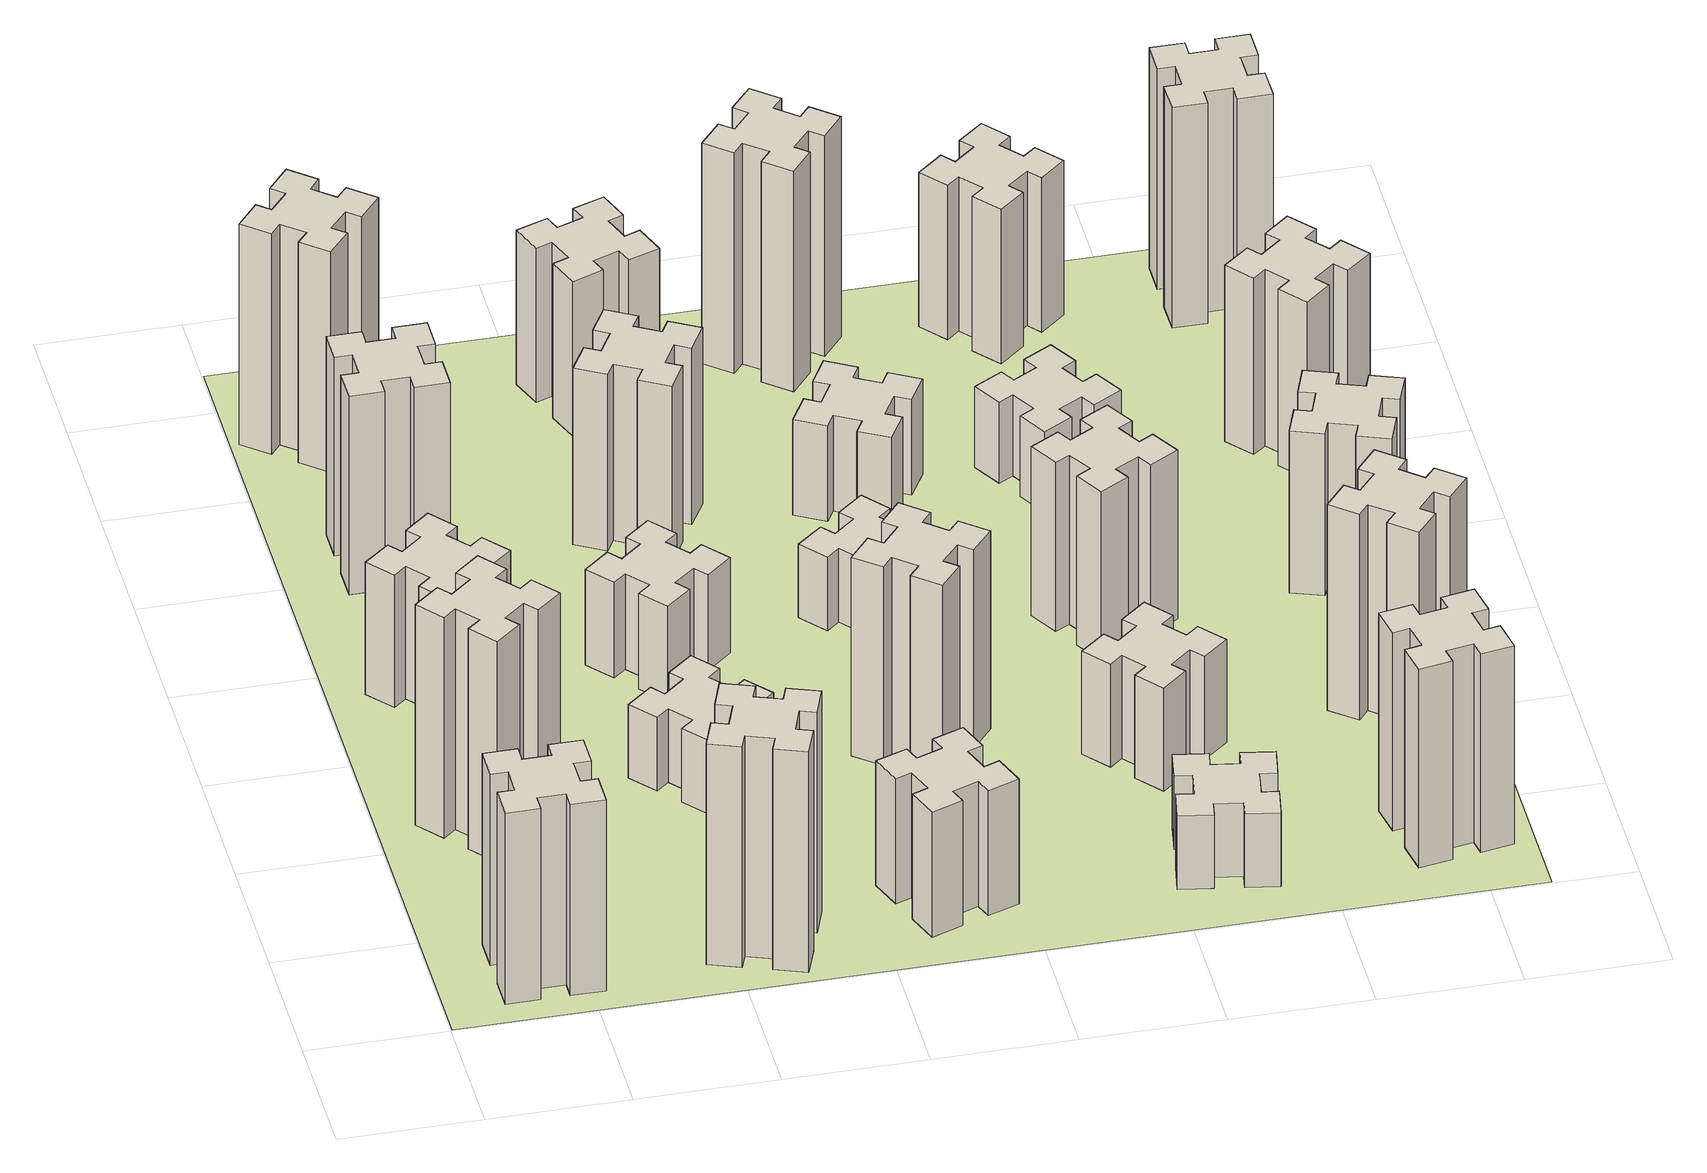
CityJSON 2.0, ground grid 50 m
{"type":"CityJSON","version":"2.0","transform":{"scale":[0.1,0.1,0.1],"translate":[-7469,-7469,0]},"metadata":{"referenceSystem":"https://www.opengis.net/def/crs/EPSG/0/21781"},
"CityObjects":{
"building1":{"type":"Building","attributes":{"class":"1000","function":"1000","usage":"1000","yearOfConstruction":2016,"roofType":"1000","measuredHeight":78,"storeysAboveGround":30,"storeysBelowGround":0},"geometry":[{"type":"Solid","lod":"1","boundaries":[[[[0,1,2,3,4,5,6,7,8,9,10,11,12,13,14,15,16,17,18,19]],[[17,16,20,21]],[[16,15,22,20]],[[15,14,23,22]],[[14,13,24,23]],[[13,12,25,24]],[[12,11,26,25]],[[11,10,27,26]],[[10,9,28,27]],[[9,8,29,28]],[[8,7,30,29]],[[7,6,31,30]],[[6,5,32,31]],[[5,4,33,32]],[[4,3,34,33]],[[3,2,35,34]],[[2,1,36,35]],[[1,0,37,36]],[[0,19,38,37]],[[19,18,39,38]],[[18,17,21,39]],[[24,25,26,27,28,29,30,31,32,33,34,35,36,37,38,39,21,20,22,23]]]]}]},
"building2":{"type":"Building","attributes":{"class":"1000","function":"1000","usage":"1000","yearOfConstruction":2016,"roofType":"1000","measuredHeight":90,"storeysAboveGround":30,"storeysBelowGround":0},"geometry":[{"type":"Solid","lod":"1","boundaries":[[[[40,41,42,43,44,45,46,47,48,49,50,51,52,53,54,55,56,57,58,59]],[[57,56,60,61]],[[56,55,62,60]],[[55,54,63,62]],[[54,53,64,63]],[[53,52,65,64]],[[52,51,66,65]],[[51,50,67,66]],[[50,49,68,67]],[[49,48,69,68]],[[48,47,70,69]],[[47,46,71,70]],[[46,45,72,71]],[[45,44,73,72]],[[44,43,74,73]],[[43,42,75,74]],[[42,41,76,75]],[[41,40,77,76]],[[40,59,78,77]],[[59,58,79,78]],[[58,57,61,79]],[[64,65,66,67,68,69,70,71,72,73,74,75,76,77,78,79,61,60,62,63]]]]}]},
"building3":{"type":"Building","attributes":{"class":"1000","function":"1000","usage":"1000","yearOfConstruction":2016,"roofType":"1000","measuredHeight":54,"storeysAboveGround":30,"storeysBelowGround":0},"geometry":[{"type":"Solid","lod":"1","boundaries":[[[[80,81,82,83,84,85,86,87,88,89,90,91,92,93,94,95,96,97,98,99]],[[97,96,100,101]],[[96,95,102,100]],[[95,94,103,102]],[[94,93,104,103]],[[93,92,105,104]],[[92,91,106,105]],[[91,90,107,106]],[[90,89,108,107]],[[89,88,109,108]],[[88,87,110,109]],[[87,86,111,110]],[[86,85,112,111]],[[85,84,113,112]],[[84,83,114,113]],[[83,82,115,114]],[[82,81,116,115]],[[81,80,117,116]],[[80,99,118,117]],[[99,98,119,118]],[[98,97,101,119]],[[104,105,106,107,108,109,110,111,112,113,114,115,116,117,118,119,101,100,102,103]]]]}]},
"building4":{"type":"Building","attributes":{"class":"1000","function":"1000","usage":"1000","yearOfConstruction":2016,"roofType":"1000","measuredHeight":81,"storeysAboveGround":30,"storeysBelowGround":0},"geometry":[{"type":"Solid","lod":"1","boundaries":[[[[120,121,122,123,124,125,126,127,128,129,130,131,132,133,134,135,136,137,138,139]],[[137,136,140,141]],[[136,135,142,140]],[[135,134,143,142]],[[134,133,144,143]],[[133,132,145,144]],[[132,131,146,145]],[[131,130,147,146]],[[130,129,148,147]],[[129,128,149,148]],[[128,127,150,149]],[[127,126,151,150]],[[126,125,152,151]],[[125,124,153,152]],[[124,123,154,153]],[[123,122,155,154]],[[122,121,156,155]],[[121,120,157,156]],[[120,139,158,157]],[[139,138,159,158]],[[138,137,141,159]],[[144,145,146,147,148,149,150,151,152,153,154,155,156,157,158,159,141,140,142,143]]]]}]},
"building5":{"type":"Building","attributes":{"class":"1000","function":"1000","usage":"1000","yearOfConstruction":2016,"roofType":"1000","measuredHeight":90,"storeysAboveGround":30,"storeysBelowGround":0},"geometry":[{"type":"Solid","lod":"1","boundaries":[[[[160,161,162,163,164,165,166,167,168,169,170,171,172,173,174,175,176,177,178,179]],[[177,176,180,181]],[[176,175,182,180]],[[175,174,183,182]],[[174,173,184,183]],[[173,172,185,184]],[[172,171,186,185]],[[171,170,187,186]],[[170,169,188,187]],[[169,168,189,188]],[[168,167,190,189]],[[167,166,191,190]],[[166,165,192,191]],[[165,164,193,192]],[[164,163,194,193]],[[163,162,195,194]],[[162,161,196,195]],[[161,160,197,196]],[[160,179,198,197]],[[179,178,199,198]],[[178,177,181,199]],[[184,185,186,187,188,189,190,191,192,193,194,195,196,197,198,199,181,180,182,183]]]]}]},
"building6":{"type":"Building","attributes":{"class":"1000","function":"1000","usage":"1000","yearOfConstruction":2016,"roofType":"1000","measuredHeight":90,"storeysAboveGround":30,"storeysBelowGround":0},"geometry":[{"type":"Solid","lod":"1","boundaries":[[[[200,201,202,203,204,205,206,207,208,209,210,211,212,213,214,215,216,217,218,219]],[[217,216,220,221]],[[216,215,222,220]],[[215,214,223,222]],[[214,213,224,223]],[[213,212,225,224]],[[212,211,226,225]],[[211,210,227,226]],[[210,209,228,227]],[[209,208,229,228]],[[208,207,230,229]],[[207,206,231,230]],[[206,205,232,231]],[[205,204,233,232]],[[204,203,234,233]],[[203,202,235,234]],[[202,201,236,235]],[[201,200,237,236]],[[200,219,238,237]],[[219,218,239,238]],[[218,217,221,239]],[[224,225,226,227,228,229,230,231,232,233,234,235,236,237,238,239,221,220,222,223]]]]}]},
"building7":{"type":"Building","attributes":{"class":"1000","function":"1000","usage":"1000","yearOfConstruction":2016,"roofType":"1000","measuredHeight":30,"storeysAboveGround":30,"storeysBelowGround":0},"geometry":[{"type":"Solid","lod":"1","boundaries":[[[[240,241,242,243,244,245,246,247,248,249,250,251,252,253,254,255,256,257,258,259]],[[257,256,260,261]],[[256,255,262,260]],[[255,254,263,262]],[[254,253,264,263]],[[253,252,265,264]],[[252,251,266,265]],[[251,250,267,266]],[[250,249,268,267]],[[249,248,269,268]],[[248,247,270,269]],[[247,246,271,270]],[[246,245,272,271]],[[245,244,273,272]],[[244,243,274,273]],[[243,242,275,274]],[[242,241,276,275]],[[241,240,277,276]],[[240,259,278,277]],[[259,258,279,278]],[[258,257,261,279]],[[264,265,266,267,268,269,270,271,272,273,274,275,276,277,278,279,261,260,262,263]]]]}]},
"building8":{"type":"Building","attributes":{"class":"1000","function":"1000","usage":"1000","yearOfConstruction":2016,"roofType":"1000","measuredHeight":39,"storeysAboveGround":30,"storeysBelowGround":0},"geometry":[{"type":"Solid","lod":"1","boundaries":[[[[280,281,282,283,284,285,286,287,288,289,290,291,292,293,294,295,296,297,298,299]],[[297,296,300,301]],[[296,295,302,300]],[[295,294,303,302]],[[294,293,304,303]],[[293,292,305,304]],[[292,291,306,305]],[[291,290,307,306]],[[290,289,308,307]],[[289,288,309,308]],[[288,287,310,309]],[[287,286,311,310]],[[286,285,312,311]],[[285,284,313,312]],[[284,283,314,313]],[[283,282,315,314]],[[282,281,316,315]],[[281,280,317,316]],[[280,299,318,317]],[[299,298,319,318]],[[298,297,301,319]],[[304,305,306,307,308,309,310,311,312,313,314,315,316,317,318,319,301,300,302,303]]]]}]},
"building9":{"type":"Building","attributes":{"class":"1000","function":"1000","usage":"1000","yearOfConstruction":2016,"roofType":"1000","measuredHeight":51,"storeysAboveGround":30,"storeysBelowGround":0},"geometry":[{"type":"Solid","lod":"1","boundaries":[[[[320,321,322,323,324,325,326,327,328,329,330,331,332,333,334,335,336,337,338,339]],[[337,336,340,341]],[[336,335,342,340]],[[335,334,343,342]],[[334,333,344,343]],[[333,332,345,344]],[[332,331,346,345]],[[331,330,347,346]],[[330,329,348,347]],[[329,328,349,348]],[[328,327,350,349]],[[327,326,351,350]],[[326,325,352,351]],[[325,324,353,352]],[[324,323,354,353]],[[323,322,355,354]],[[322,321,356,355]],[[321,320,357,356]],[[320,339,358,357]],[[339,338,359,358]],[[338,337,341,359]],[[344,345,346,347,348,349,350,351,352,353,354,355,356,357,358,359,341,340,342,343]]]]}]},
"building10":{"type":"Building","attributes":{"class":"1000","function":"1000","usage":"1000","yearOfConstruction":2016,"roofType":"1000","measuredHeight":72,"storeysAboveGround":30,"storeysBelowGround":0},"geometry":[{"type":"Solid","lod":"1","boundaries":[[[[360,361,362,363,364,365,366,367,368,369,370,371,372,373,374,375,376,377,378,379]],[[377,376,380,381]],[[376,375,382,380]],[[375,374,383,382]],[[374,373,384,383]],[[373,372,385,384]],[[372,371,386,385]],[[371,370,387,386]],[[370,369,388,387]],[[369,368,389,388]],[[368,367,390,389]],[[367,366,391,390]],[[366,365,392,391]],[[365,364,393,392]],[[364,363,394,393]],[[363,362,395,394]],[[362,361,396,395]],[[361,360,397,396]],[[360,379,398,397]],[[379,378,399,398]],[[378,377,381,399]],[[384,385,386,387,388,389,390,391,392,393,394,395,396,397,398,399,381,380,382,383]]]]}]},
"building11":{"type":"Building","attributes":{"class":"1000","function":"1000","usage":"1000","yearOfConstruction":2016,"roofType":"1000","measuredHeight":63,"storeysAboveGround":30,"storeysBelowGround":0},"geometry":[{"type":"Solid","lod":"1","boundaries":[[[[400,401,402,403,404,405,406,407,408,409,410,411,412,413,414,415,416,417,418,419]],[[417,416,420,421]],[[416,415,422,420]],[[415,414,423,422]],[[414,413,424,423]],[[413,412,425,424]],[[412,411,426,425]],[[411,410,427,426]],[[410,409,428,427]],[[409,408,429,428]],[[408,407,430,429]],[[407,406,431,430]],[[406,405,432,431]],[[405,404,433,432]],[[404,403,434,433]],[[403,402,435,434]],[[402,401,436,435]],[[401,400,437,436]],[[400,419,438,437]],[[419,418,439,438]],[[418,417,421,439]],[[424,425,426,427,428,429,430,431,432,433,434,435,436,437,438,439,421,420,422,423]]]]}]},
"building12":{"type":"Building","attributes":{"class":"1000","function":"1000","usage":"1000","yearOfConstruction":2016,"roofType":"1000","measuredHeight":81,"storeysAboveGround":30,"storeysBelowGround":0},"geometry":[{"type":"Solid","lod":"1","boundaries":[[[[440,441,442,443,444,445,446,447,448,449,450,451,452,453,454,455,456,457,458,459]],[[457,456,460,461]],[[456,455,462,460]],[[455,454,463,462]],[[454,453,464,463]],[[453,452,465,464]],[[452,451,466,465]],[[451,450,467,466]],[[450,449,468,467]],[[449,448,469,468]],[[448,447,470,469]],[[447,446,471,470]],[[446,445,472,471]],[[445,444,473,472]],[[444,443,474,473]],[[443,442,475,474]],[[442,441,476,475]],[[441,440,477,476]],[[440,459,478,477]],[[459,458,479,478]],[[458,457,461,479]],[[464,465,466,467,468,469,470,471,472,473,474,475,476,477,478,479,461,460,462,463]]]]}]},
"building13":{"type":"Building","attributes":{"class":"1000","function":"1000","usage":"1000","yearOfConstruction":2016,"roofType":"1000","measuredHeight":30,"storeysAboveGround":30,"storeysBelowGround":0},"geometry":[{"type":"Solid","lod":"1","boundaries":[[[[480,481,482,483,484,485,486,487,488,489,490,491,492,493,494,495,496,497,498,499]],[[497,496,500,501]],[[496,495,502,500]],[[495,494,503,502]],[[494,493,504,503]],[[493,492,505,504]],[[492,491,506,505]],[[491,490,507,506]],[[490,489,508,507]],[[489,488,509,508]],[[488,487,510,509]],[[487,486,511,510]],[[486,485,512,511]],[[485,484,513,512]],[[484,483,514,513]],[[483,482,515,514]],[[482,481,516,515]],[[481,480,517,516]],[[480,499,518,517]],[[499,498,519,518]],[[498,497,501,519]],[[504,505,506,507,508,509,510,511,512,513,514,515,516,517,518,519,501,500,502,503]]]]}]},
"building14":{"type":"Building","attributes":{"class":"1000","function":"1000","usage":"1000","yearOfConstruction":2016,"roofType":"1000","measuredHeight":39,"storeysAboveGround":30,"storeysBelowGround":0},"geometry":[{"type":"Solid","lod":"1","boundaries":[[[[520,521,522,523,524,525,526,527,528,529,530,531,532,533,534,535,536,537,538,539]],[[537,536,540,541]],[[536,535,542,540]],[[535,534,543,542]],[[534,533,544,543]],[[533,532,545,544]],[[532,531,546,545]],[[531,530,547,546]],[[530,529,548,547]],[[529,528,549,548]],[[528,527,550,549]],[[527,526,551,550]],[[526,525,552,551]],[[525,524,553,552]],[[524,523,554,553]],[[523,522,555,554]],[[522,521,556,555]],[[521,520,557,556]],[[520,539,558,557]],[[539,538,559,558]],[[538,537,541,559]],[[544,545,546,547,548,549,550,551,552,553,554,555,556,557,558,559,541,540,542,543]]]]}]},
"building15":{"type":"Building","attributes":{"class":"1000","function":"1000","usage":"1000","yearOfConstruction":2016,"roofType":"1000","measuredHeight":30,"storeysAboveGround":30,"storeysBelowGround":0},"geometry":[{"type":"Solid","lod":"1","boundaries":[[[[560,561,562,563,564,565,566,567,568,569,570,571,572,573,574,575,576,577,578,579]],[[577,576,580,581]],[[576,575,582,580]],[[575,574,583,582]],[[574,573,584,583]],[[573,572,585,584]],[[572,571,586,585]],[[571,570,587,586]],[[570,569,588,587]],[[569,568,589,588]],[[568,567,590,589]],[[567,566,591,590]],[[566,565,592,591]],[[565,564,593,592]],[[564,563,594,593]],[[563,562,595,594]],[[562,561,596,595]],[[561,560,597,596]],[[560,579,598,597]],[[579,578,599,598]],[[578,577,581,599]],[[584,585,586,587,588,589,590,591,592,593,594,595,596,597,598,599,581,580,582,583]]]]}]},
"building16":{"type":"Building","attributes":{"class":"1000","function":"1000","usage":"1000","yearOfConstruction":2016,"roofType":"1000","measuredHeight":90,"storeysAboveGround":30,"storeysBelowGround":0},"geometry":[{"type":"Solid","lod":"1","boundaries":[[[[600,601,602,603,604,605,606,607,608,609,610,611,612,613,614,615,616,617,618,619]],[[617,616,620,621]],[[616,615,622,620]],[[615,614,623,622]],[[614,613,624,623]],[[613,612,625,624]],[[612,611,626,625]],[[611,610,627,626]],[[610,609,628,627]],[[609,608,629,628]],[[608,607,630,629]],[[607,606,631,630]],[[606,605,632,631]],[[605,604,633,632]],[[604,603,634,633]],[[603,602,635,634]],[[602,601,636,635]],[[601,600,637,636]],[[600,619,638,637]],[[619,618,639,638]],[[618,617,621,639]],[[624,625,626,627,628,629,630,631,632,633,634,635,636,637,638,639,621,620,622,623]]]]}]},
"building17":{"type":"Building","attributes":{"class":"1000","function":"1000","usage":"1000","yearOfConstruction":2016,"roofType":"1000","measuredHeight":42,"storeysAboveGround":30,"storeysBelowGround":0},"geometry":[{"type":"Solid","lod":"1","boundaries":[[[[640,641,642,643,644,645,646,647,648,649,650,651,652,653,654,655,656,657,658,659]],[[657,656,660,661]],[[656,655,662,660]],[[655,654,663,662]],[[654,653,664,663]],[[653,652,665,664]],[[652,651,666,665]],[[651,650,667,666]],[[650,649,668,667]],[[649,648,669,668]],[[648,647,670,669]],[[647,646,671,670]],[[646,645,672,671]],[[645,644,673,672]],[[644,643,674,673]],[[643,642,675,674]],[[642,641,676,675]],[[641,640,677,676]],[[640,659,678,677]],[[659,658,679,678]],[[658,657,661,679]],[[664,665,666,667,668,669,670,671,672,673,674,675,676,677,678,679,661,660,662,663]]]]}]},
"building18":{"type":"Building","attributes":{"class":"1000","function":"1000","usage":"1000","yearOfConstruction":2016,"roofType":"1000","measuredHeight":69,"storeysAboveGround":30,"storeysBelowGround":0},"geometry":[{"type":"Solid","lod":"1","boundaries":[[[[680,681,682,683,684,685,686,687,688,689,690,691,692,693,694,695,696,697,698,699]],[[697,696,700,701]],[[696,695,702,700]],[[695,694,703,702]],[[694,693,704,703]],[[693,692,705,704]],[[692,691,706,705]],[[691,690,707,706]],[[690,689,708,707]],[[689,688,709,708]],[[688,687,710,709]],[[687,686,711,710]],[[686,685,712,711]],[[685,684,713,712]],[[684,683,714,713]],[[683,682,715,714]],[[682,681,716,715]],[[681,680,717,716]],[[680,699,718,717]],[[699,698,719,718]],[[698,697,701,719]],[[704,705,706,707,708,709,710,711,712,713,714,715,716,717,718,719,701,700,702,703]]]]}]},
"building19":{"type":"Building","attributes":{"class":"1000","function":"1000","usage":"1000","yearOfConstruction":2016,"roofType":"1000","measuredHeight":33,"storeysAboveGround":30,"storeysBelowGround":0},"geometry":[{"type":"Solid","lod":"1","boundaries":[[[[720,721,722,723,724,725,726,727,728,729,730,731,732,733,734,735,736,737,738,739]],[[737,736,740,741]],[[736,735,742,740]],[[735,734,743,742]],[[734,733,744,743]],[[733,732,745,744]],[[732,731,746,745]],[[731,730,747,746]],[[730,729,748,747]],[[729,728,749,748]],[[728,727,750,749]],[[727,726,751,750]],[[726,725,752,751]],[[725,724,753,752]],[[724,723,754,753]],[[723,722,755,754]],[[722,721,756,755]],[[721,720,757,756]],[[720,739,758,757]],[[739,738,759,758]],[[738,737,741,759]],[[744,745,746,747,748,749,750,751,752,753,754,755,756,757,758,759,741,740,742,743]]]]}]},
"building20":{"type":"Building","attributes":{"class":"1000","function":"1000","usage":"1000","yearOfConstruction":2016,"roofType":"1000","measuredHeight":81,"storeysAboveGround":30,"storeysBelowGround":0},"geometry":[{"type":"Solid","lod":"1","boundaries":[[[[760,761,762,763,764,765,766,767,768,769,770,771,772,773,774,775,776,777,778,779]],[[777,776,780,781]],[[776,775,782,780]],[[775,774,783,782]],[[774,773,784,783]],[[773,772,785,784]],[[772,771,786,785]],[[771,770,787,786]],[[770,769,788,787]],[[769,768,789,788]],[[768,767,790,789]],[[767,766,791,790]],[[766,765,792,791]],[[765,764,793,792]],[[764,763,794,793]],[[763,762,795,794]],[[762,761,796,795]],[[761,760,797,796]],[[760,779,798,797]],[[779,778,799,798]],[[778,777,781,799]],[[784,785,786,787,788,789,790,791,792,793,794,795,796,797,798,799,781,780,782,783]]]]}]},
"building21":{"type":"Building","attributes":{"class":"1000","function":"1000","usage":"1000","yearOfConstruction":2016,"roofType":"1000","measuredHeight":63,"storeysAboveGround":30,"storeysBelowGround":0},"geometry":[{"type":"Solid","lod":"1","boundaries":[[[[800,801,802,803,804,805,806,807,808,809,810,811,812,813,814,815,816,817,818,819]],[[817,816,820,821]],[[816,815,822,820]],[[815,814,823,822]],[[814,813,824,823]],[[813,812,825,824]],[[812,811,826,825]],[[811,810,827,826]],[[810,809,828,827]],[[809,808,829,828]],[[808,807,830,829]],[[807,806,831,830]],[[806,805,832,831]],[[805,804,833,832]],[[804,803,834,833]],[[803,802,835,834]],[[802,801,836,835]],[[801,800,837,836]],[[800,819,838,837]],[[819,818,839,838]],[[818,817,821,839]],[[824,825,826,827,828,829,830,831,832,833,834,835,836,837,838,839,821,820,822,823]]]]}]},
"building22":{"type":"Building","attributes":{"class":"1000","function":"1000","usage":"1000","yearOfConstruction":2016,"roofType":"1000","measuredHeight":84,"storeysAboveGround":30,"storeysBelowGround":0},"geometry":[{"type":"Solid","lod":"1","boundaries":[[[[840,841,842,843,844,845,846,847,848,849,850,851,852,853,854,855,856,857,858,859]],[[857,856,860,861]],[[856,855,862,860]],[[855,854,863,862]],[[854,853,864,863]],[[853,852,865,864]],[[852,851,866,865]],[[851,850,867,866]],[[850,849,868,867]],[[849,848,869,868]],[[848,847,870,869]],[[847,846,871,870]],[[846,845,872,871]],[[845,844,873,872]],[[844,843,874,873]],[[843,842,875,874]],[[842,841,876,875]],[[841,840,877,876]],[[840,859,878,877]],[[859,858,879,878]],[[858,857,861,879]],[[864,865,866,867,868,869,870,871,872,873,874,875,876,877,878,879,861,860,862,863]]]]}]},
"building23":{"type":"Building","attributes":{"class":"1000","function":"1000","usage":"1000","yearOfConstruction":2016,"roofType":"1000","measuredHeight":66,"storeysAboveGround":30,"storeysBelowGround":0},"geometry":[{"type":"Solid","lod":"1","boundaries":[[[[880,881,882,883,884,885,886,887,888,889,890,891,892,893,894,895,896,897,898,899]],[[897,896,900,901]],[[896,895,902,900]],[[895,894,903,902]],[[894,893,904,903]],[[893,892,905,904]],[[892,891,906,905]],[[891,890,907,906]],[[890,889,908,907]],[[889,888,909,908]],[[888,887,910,909]],[[887,886,911,910]],[[886,885,912,911]],[[885,884,913,912]],[[884,883,914,913]],[[883,882,915,914]],[[882,881,916,915]],[[881,880,917,916]],[[880,899,918,917]],[[899,898,919,918]],[[898,897,901,919]],[[904,905,906,907,908,909,910,911,912,913,914,915,916,917,918,919,901,900,902,903]]]]}]},
"building24":{"type":"Building","attributes":{"class":"1000","function":"1000","usage":"1000","yearOfConstruction":2016,"roofType":"1000","measuredHeight":72,"storeysAboveGround":30,"storeysBelowGround":0},"geometry":[{"type":"Solid","lod":"1","boundaries":[[[[920,921,922,923,924,925,926,927,928,929,930,931,932,933,934,935,936,937,938,939]],[[937,936,940,941]],[[936,935,942,940]],[[935,934,943,942]],[[934,933,944,943]],[[933,932,945,944]],[[932,931,946,945]],[[931,930,947,946]],[[930,929,948,947]],[[929,928,949,948]],[[928,927,950,949]],[[927,926,951,950]],[[926,925,952,951]],[[925,924,953,952]],[[924,923,954,953]],[[923,922,955,954]],[[922,921,956,955]],[[921,920,957,956]],[[920,939,958,957]],[[939,938,959,958]],[[938,937,941,959]],[[944,945,946,947,948,949,950,951,952,953,954,955,956,957,958,959,941,940,942,943]]]]}]},
"building25":{"type":"Building","attributes":{"class":"1000","function":"1000","usage":"1000","yearOfConstruction":2016,"roofType":"1000","measuredHeight":90,"storeysAboveGround":30,"storeysBelowGround":0},"geometry":[{"type":"Solid","lod":"1","boundaries":[[[[960,961,962,963,964,965,966,967,968,969,970,971,972,973,974,975,976,977,978,979]],[[977,976,980,981]],[[976,975,982,980]],[[975,974,983,982]],[[974,973,984,983]],[[973,972,985,984]],[[972,971,986,985]],[[971,970,987,986]],[[970,969,988,987]],[[969,968,989,988]],[[968,967,990,989]],[[967,966,991,990]],[[966,965,992,991]],[[965,964,993,992]],[[964,963,994,993]],[[963,962,995,994]],[[962,961,996,995]],[[961,960,997,996]],[[960,979,998,997]],[[979,978,999,998]],[[978,977,981,999]],[[984,985,986,987,988,989,990,991,992,993,994,995,996,997,998,999,981,980,982,983]]]]}]},
"landuse1":{"type":"LandUse","attributes":{"name":"plot1","function":"1010"},"geometry":[{"type":"MultiSurface","lod":"1","boundaries":[[[1000,1001,1002,1003]]]}]}
},
"vertices":[
[265,325,0],[265,225,0],[205,225,0],[205,105,0],[325,105,0],[325,165,0],[425,165,0],[425,105,0],[545,105,0],[545,225,0],[485,225,0],[485,325,0],[545,325,0],[545,445,0],[425,445,0],[425,385,0],[325,385,0],[325,445,0],[205,445,0],[205,325,0],[325,385,780],[325,445,780],[425,385,780],[425,445,780],[545,445,780],[545,325,780],[485,325,780],[485,225,780],[545,225,780],[545,105,780],[425,105,780],[425,165,780],[325,165,780],[325,105,780],[205,105,780],[205,225,780],[265,225,780],[265,325,780],[205,325,780],[205,445,780],
[492,1148,0],[427,1224,0],[473,1263,0],[396,1355,0],[304,1278,0],[343,1232,0],[266,1167,0],[228,1213,0],[136,1136,0],[213,1044,0],[259,1083,0],[323,1006,0],[277,968,0],[354,876,0],[446,953,0],[408,999,0],[484,1063,0],[523,1017,0],[615,1094,0],[538,1186,0],[484,1063,900],[523,1017,900],[408,999,900],[446,953,900],[354,876,900],[277,968,900],[323,1006,900],[259,1083,900],[213,1044,900],[136,1136,900],[228,1213,900],[266,1167,900],[343,1232,900],[304,1278,900],[396,1355,900],[473,1263,900],[427,1224,900],[492,1148,900],[538,1186,900],[615,1094,900],
[492,1888,0],[427,1964,0],[473,2003,0],[396,2095,0],[304,2018,0],[343,1972,0],[266,1907,0],[228,1953,0],[136,1876,0],[213,1784,0],[259,1823,0],[323,1746,0],[277,1708,0],[354,1616,0],[446,1693,0],[408,1739,0],[484,1803,0],[523,1757,0],[615,1834,0],[538,1926,0],[484,1803,540],[523,1757,540],[408,1739,540],[446,1693,540],[354,1616,540],[277,1708,540],[323,1746,540],[259,1823,540],[213,1784,540],[136,1876,540],[228,1953,540],[266,1907,540],[343,1972,540],[304,2018,540],[396,2095,540],[473,2003,540],[427,1964,540],[492,1888,540],[538,1926,540],[615,1834,540],
[485,2545,0],[485,2645,0],[545,2645,0],[545,2765,0],[425,2765,0],[425,2705,0],[325,2705,0],[325,2765,0],[205,2765,0],[205,2645,0],[265,2645,0],[265,2545,0],[205,2545,0],[205,2425,0],[325,2425,0],[325,2485,0],[425,2485,0],[425,2425,0],[545,2425,0],[545,2545,0],[425,2485,810],[425,2425,810],[325,2485,810],[325,2425,810],[205,2425,810],[205,2545,810],[265,2545,810],[265,2645,810],[205,2645,810],[205,2765,810],[325,2765,810],[325,2705,810],[425,2705,810],[425,2765,810],[545,2765,810],[545,2645,810],[485,2645,810],[485,2545,810],[545,2545,810],[545,2425,810],
[1029,360,0],[995,266,0],[939,287,0],[897,174,0],[1010,133,0],[1031,189,0],[1125,155,0],[1104,99,0],[1217,57,0],[1258,170,0],[1202,191,0],[1236,285,0],[1292,264,0],[1333,377,0],[1220,418,0],[1200,362,0],[1106,396,0],[1127,452,0],[1014,493,0],[973,380,0],[1106,396,900],[1127,452,900],[1200,362,900],[1220,418,900],[1333,377,900],[1292,264,900],[1236,285,900],[1202,191,900],[1258,170,900],[1217,57,900],[1104,99,900],[1125,155,900],[1031,189,900],[1010,133,900],[897,174,900],[939,287,900],[995,266,900],[1029,360,900],[973,380,900],[1014,493,900],
[384,3387,0],[308,3452,0],[346,3498,0],[254,3575,0],[177,3483,0],[223,3444,0],[159,3368,0],[113,3406,0],[36,3314,0],[128,3237,0],[166,3283,0],[243,3219,0],[204,3173,0],[296,3096,0],[373,3188,0],[327,3226,0],[392,3303,0],[438,3264,0],[515,3356,0],[423,3433,0],[392,3303,900],[438,3264,900],[327,3226,900],[373,3188,900],[296,3096,900],[204,3173,900],[243,3219,900],[166,3283,900],[128,3237,900],[36,3314,900],[113,3406,900],[159,3368,900],[223,3444,900],[177,3483,900],[254,3575,900],[346,3498,900],[308,3452,900],[384,3387,900],[423,3433,900],[515,3356,900],
[1083,1332,0],[1006,1267,0],[968,1313,0],[876,1236,0],[953,1144,0],[999,1183,0],[1063,1106,0],[1017,1068,0],[1094,976,0],[1186,1053,0],[1148,1099,0],[1224,1163,0],[1263,1117,0],[1355,1194,0],[1278,1286,0],[1232,1248,0],[1167,1324,0],[1213,1363,0],[1136,1455,0],[1044,1378,0],[1167,1324,300],[1213,1363,300],[1232,1248,300],[1278,1286,300],[1355,1194,300],[1263,1117,300],[1224,1163,300],[1148,1099,300],[1186,1053,300],[1094,976,300],[1017,1068,300],[1063,1106,300],[999,1183,300],[953,1144,300],[876,1236,300],[968,1313,300],[1006,1267,300],[1083,1332,300],[1044,1378,300],[1136,1455,300],
[1083,1972,0],[1006,1907,0],[968,1953,0],[876,1876,0],[953,1784,0],[999,1823,0],[1063,1746,0],[1017,1708,0],[1094,1616,0],[1186,1693,0],[1148,1739,0],[1224,1803,0],[1263,1757,0],[1355,1834,0],[1278,1926,0],[1232,1888,0],[1167,1964,0],[1213,2003,0],[1136,2095,0],[1044,2018,0],[1167,1964,390],[1213,2003,390],[1232,1888,390],[1278,1926,390],[1355,1834,390],[1263,1757,390],[1224,1803,390],[1148,1739,390],[1186,1693,390],[1094,1616,390],[1017,1708,390],[1063,1746,390],[999,1823,390],[953,1784,390],[876,1876,390],[968,1953,390],[1006,1907,390],[1083,1972,390],[1044,2018,390],[1136,2095,390],
[1765,496,0],[1671,462,0],[1650,518,0],[1537,477,0],[1579,364,0],[1635,385,0],[1669,291,0],[1613,270,0],[1654,157,0],[1767,199,0],[1746,255,0],[1840,289,0],[1860,233,0],[1973,274,0],[1932,387,0],[1876,366,0],[1842,460,0],[1898,480,0],[1857,593,0],[1744,552,0],[1842,460,510],[1898,480,510],[1876,366,510],[1932,387,510],[1973,274,510],[1860,233,510],[1840,289,510],[1746,255,510],[1767,199,510],[1654,157,510],[1613,270,510],[1669,291,510],[1635,385,510],[1579,364,510],[1537,477,510],[1650,518,510],[1671,462,510],[1765,496,510],[1744,552,510],[1857,593,510],
[1314,2666,0],[1227,2716,0],[1257,2768,0],[1153,2828,0],[1093,2724,0],[1145,2694,0],[1095,2607,0],[1043,2637,0],[983,2533,0],[1087,2473,0],[1117,2525,0],[1204,2475,0],[1174,2423,0],[1278,2363,0],[1338,2467,0],[1286,2497,0],[1336,2584,0],[1388,2554,0],[1448,2658,0],[1344,2718,0],[1336,2584,720],[1388,2554,720],[1286,2497,720],[1338,2467,720],[1278,2363,720],[1174,2423,720],[1204,2475,720],[1117,2525,720],[1087,2473,720],[983,2533,720],[1043,2637,720],[1095,2607,720],[1145,2694,720],[1093,2724,720],[1153,2828,720],[1257,2768,720],[1227,2716,720],[1314,2666,720],[1344,2718,720],[1448,2658,720],
[1225,3456,0],[1131,3422,0],[1110,3478,0],[997,3437,0],[1039,3324,0],[1095,3345,0],[1129,3251,0],[1073,3230,0],[1114,3117,0],[1227,3159,0],[1206,3215,0],[1300,3249,0],[1320,3193,0],[1433,3234,0],[1392,3347,0],[1336,3326,0],[1302,3420,0],[1358,3440,0],[1317,3553,0],[1204,3512,0],[1302,3420,630],[1358,3440,630],[1336,3326,630],[1392,3347,630],[1433,3234,630],[1320,3193,630],[1300,3249,630],[1206,3215,630],[1227,3159,630],[1114,3117,630],[1073,3230,630],[1129,3251,630],[1095,3345,630],[1039,3324,630],[997,3437,630],[1110,3478,630],[1131,3422,630],[1225,3456,630],[1204,3512,630],[1317,3553,630],
[1803,1324,0],[1739,1248,0],[1693,1286,0],[1616,1194,0],[1708,1117,0],[1746,1163,0],[1823,1099,0],[1784,1053,0],[1876,976,0],[1953,1068,0],[1907,1106,0],[1972,1183,0],[2018,1144,0],[2095,1236,0],[2003,1313,0],[1964,1267,0],[1888,1332,0],[1926,1378,0],[1834,1455,0],[1757,1363,0],[1888,1332,810],[1926,1378,810],[1964,1267,810],[2003,1313,810],[2095,1236,810],[2018,1144,810],[1972,1183,810],[1907,1106,810],[1953,1068,810],[1876,976,810],[1784,1053,810],[1823,1099,810],[1746,1163,810],[1708,1117,810],[1616,1194,810],[1693,1286,810],[1739,1248,810],[1803,1324,810],[1757,1363,810],[1834,1455,810],
[1972,1988,0],[1907,2064,0],[1953,2103,0],[1876,2195,0],[1784,2118,0],[1823,2072,0],[1746,2007,0],[1708,2053,0],[1616,1976,0],[1693,1884,0],[1739,1923,0],[1803,1846,0],[1757,1808,0],[1834,1716,0],[1926,1793,0],[1888,1839,0],[1964,1903,0],[2003,1857,0],[2095,1934,0],[2018,2026,0],[1964,1903,300],[2003,1857,300],[1888,1839,300],[1926,1793,300],[1834,1716,300],[1757,1808,300],[1803,1846,300],[1739,1923,300],[1693,1884,300],[1616,1976,300],[1708,2053,300],[1746,2007,300],[1823,2072,300],[1784,2118,300],[1876,2195,300],[1953,2103,300],[1907,2064,300],[1972,1988,300],[2018,2026,300],[2095,1934,300],
[2026,2497,0],[2076,2584,0],[2128,2554,0],[2188,2658,0],[2084,2718,0],[2054,2666,0],[1967,2716,0],[1997,2768,0],[1893,2828,0],[1833,2724,0],[1885,2694,0],[1835,2607,0],[1783,2637,0],[1723,2533,0],[1827,2473,0],[1857,2525,0],[1944,2475,0],[1914,2423,0],[2018,2363,0],[2078,2467,0],[1944,2475,390],[1914,2423,390],[1857,2525,390],[1827,2473,390],[1723,2533,390],[1783,2637,390],[1835,2607,390],[1885,2694,390],[1833,2724,390],[1893,2828,390],[1997,2768,390],[1967,2716,390],[2054,2666,390],[2084,2718,390],[2188,2658,390],[2128,2554,390],[2076,2584,390],[2026,2497,390],[2078,2467,390],[2018,2363,390],
[2596,444,0],[2578,345,0],[2519,356,0],[2498,237,0],[2617,217,0],[2627,276,0],[2725,258,0],[2715,199,0],[2833,178,0],[2854,297,0],[2795,307,0],[2812,405,0],[2871,395,0],[2892,513,0],[2774,534,0],[2764,475,0],[2665,492,0],[2676,551,0],[2557,572,0],[2537,454,0],[2665,492,300],[2676,551,300],[2764,475,300],[2774,534,300],[2892,513,300],[2871,395,300],[2812,405,300],[2795,307,300],[2854,297,300],[2833,178,300],[2715,199,300],[2725,258,300],[2627,276,300],[2617,217,300],[2498,237,300],[2519,356,300],[2578,345,300],[2596,444,300],[2537,454,300],[2557,572,300],
[1746,3383,0],[1823,3319,0],[1784,3273,0],[1876,3196,0],[1953,3288,0],[1907,3326,0],[1972,3403,0],[2018,3364,0],[2095,3456,0],[2003,3533,0],[1964,3487,0],[1888,3552,0],[1926,3598,0],[1834,3675,0],[1757,3583,0],[1803,3544,0],[1739,3468,0],[1693,3506,0],[1616,3414,0],[1708,3337,0],[1739,3468,900],[1693,3506,900],[1803,3544,900],[1757,3583,900],[1834,3675,900],[1926,3598,900],[1888,3552,900],[1964,3487,900],[2003,3533,900],[2095,3456,900],[2018,3364,900],[1972,3403,900],[1907,3326,900],[1953,3288,900],[1876,3196,900],[1784,3273,900],[1823,3319,900],[1746,3383,900],[1708,3337,900],[1616,3414,900],
[2563,1132,0],[2486,1067,0],[2448,1113,0],[2356,1036,0],[2433,944,0],[2479,983,0],[2543,906,0],[2497,868,0],[2574,776,0],[2666,853,0],[2628,899,0],[2704,963,0],[2743,917,0],[2835,994,0],[2758,1086,0],[2712,1048,0],[2647,1124,0],[2693,1163,0],[2616,1255,0],[2524,1178,0],[2647,1124,420],[2693,1163,420],[2712,1048,420],[2758,1086,420],[2835,994,420],[2743,917,420],[2704,963,420],[2628,899,420],[2666,853,420],[2574,776,420],[2497,868,420],[2543,906,420],[2479,983,420],[2433,944,420],[2356,1036,420],[2448,1113,420],[2486,1067,420],[2563,1132,420],[2524,1178,420],[2616,1255,420],
[2475,1744,0],[2525,1657,0],[2473,1627,0],[2533,1523,0],[2637,1583,0],[2607,1635,0],[2694,1685,0],[2724,1633,0],[2828,1693,0],[2768,1797,0],[2716,1767,0],[2666,1854,0],[2718,1884,0],[2658,1988,0],[2554,1928,0],[2584,1876,0],[2497,1826,0],[2467,1878,0],[2363,1818,0],[2423,1714,0],[2497,1826,690],[2467,1878,690],[2584,1876,690],[2554,1928,690],[2658,1988,690],[2718,1884,690],[2666,1854,690],[2716,1767,690],[2768,1797,690],[2828,1693,690],[2724,1633,690],[2694,1685,690],[2607,1635,690],[2637,1583,690],[2533,1523,690],[2473,1627,690],[2525,1657,690],[2475,1744,690],[2423,1714,690],[2363,1818,690],
[2475,2584,0],[2525,2497,0],[2473,2467,0],[2533,2363,0],[2637,2423,0],[2607,2475,0],[2694,2525,0],[2724,2473,0],[2828,2533,0],[2768,2637,0],[2716,2607,0],[2666,2694,0],[2718,2724,0],[2658,2828,0],[2554,2768,0],[2584,2716,0],[2497,2666,0],[2467,2718,0],[2363,2658,0],[2423,2554,0],[2497,2666,330],[2467,2718,330],[2584,2716,330],[2554,2768,330],[2658,2828,330],[2718,2724,330],[2666,2694,330],[2716,2607,330],[2768,2637,330],[2828,2533,330],[2724,2473,330],[2694,2525,330],[2607,2475,330],[2637,2423,330],[2533,2363,330],[2473,2467,330],[2525,2497,330],[2475,2584,330],[2423,2554,330],[2363,2658,330],
[3465,492,0],[3367,475,0],[3357,534,0],[3238,513,0],[3259,395,0],[3318,405,0],[3336,307,0],[3277,297,0],[3297,178,0],[3416,199,0],[3405,258,0],[3504,276,0],[3514,217,0],[3632,237,0],[3611,356,0],[3552,345,0],[3535,444,0],[3594,454,0],[3573,572,0],[3455,551,0],[3535,444,810],[3594,454,810],[3552,345,810],[3611,356,810],[3632,237,810],[3514,217,810],[3504,276,810],[3405,258,810],[3416,199,810],[3297,178,810],[3277,297,810],[3336,307,810],[3318,405,810],[3259,395,810],[3238,513,810],[3357,534,810],[3367,475,810],[3465,492,810],[3455,551,810],[3573,572,810],
[2712,3468,0],[2647,3544,0],[2693,3583,0],[2616,3675,0],[2524,3598,0],[2563,3552,0],[2486,3487,0],[2448,3533,0],[2356,3456,0],[2433,3364,0],[2479,3403,0],[2543,3326,0],[2497,3288,0],[2574,3196,0],[2666,3273,0],[2628,3319,0],[2704,3383,0],[2743,3337,0],[2835,3414,0],[2758,3506,0],[2704,3383,630],[2743,3337,630],[2628,3319,630],[2666,3273,630],[2574,3196,630],[2497,3288,630],[2543,3326,630],[2479,3403,630],[2433,3364,630],[2356,3456,630],[2448,3533,630],[2486,3487,630],[2563,3552,630],[2524,3598,630],[2616,3675,630],[2693,3583,630],[2647,3544,630],[2712,3468,630],[2758,3506,630],[2835,3414,630],
[3487,1006,0],[3552,1083,0],[3598,1044,0],[3675,1136,0],[3583,1213,0],[3544,1167,0],[3468,1232,0],[3506,1278,0],[3414,1355,0],[3337,1263,0],[3383,1224,0],[3319,1148,0],[3273,1186,0],[3196,1094,0],[3288,1017,0],[3326,1063,0],[3403,999,0],[3364,953,0],[3456,876,0],[3533,968,0],[3403,999,840],[3364,953,840],[3326,1063,840],[3288,1017,840],[3196,1094,840],[3273,1186,840],[3319,1148,840],[3383,1224,840],[3337,1263,840],[3414,1355,840],[3506,1278,840],[3468,1232,840],[3544,1167,840],[3583,1213,840],[3675,1136,840],[3598,1044,840],[3552,1083,840],[3487,1006,840],[3533,968,840],[3456,876,840],
[3520,1942,0],[3426,1976,0],[3447,2032,0],[3334,2073,0],[3293,1960,0],[3349,1940,0],[3315,1846,0],[3259,1867,0],[3217,1754,0],[3330,1713,0],[3351,1769,0],[3445,1735,0],[3424,1679,0],[3537,1637,0],[3578,1750,0],[3522,1771,0],[3556,1865,0],[3612,1844,0],[3653,1957,0],[3540,1998,0],[3556,1865,660],[3612,1844,660],[3522,1771,660],[3578,1750,660],[3537,1637,660],[3424,1679,660],[3445,1735,660],[3351,1769,660],[3330,1713,660],[3217,1754,660],[3259,1867,660],[3315,1846,660],[3349,1940,660],[3293,1960,660],[3334,2073,660],[3447,2032,660],[3426,1976,660],[3520,1942,660],[3540,1998,660],[3653,1957,660],
[3319,2563,0],[3383,2486,0],[3337,2448,0],[3414,2356,0],[3506,2433,0],[3468,2479,0],[3544,2543,0],[3583,2497,0],[3675,2574,0],[3598,2666,0],[3552,2628,0],[3487,2704,0],[3533,2743,0],[3456,2835,0],[3364,2758,0],[3403,2712,0],[3326,2647,0],[3288,2693,0],[3196,2616,0],[3273,2524,0],[3326,2647,720],[3288,2693,720],[3403,2712,720],[3364,2758,720],[3456,2835,720],[3533,2743,720],[3487,2704,720],[3552,2628,720],[3598,2666,720],[3675,2574,720],[3583,2497,720],[3544,2543,720],[3468,2479,720],[3506,2433,720],[3414,2356,720],[3337,2448,720],[3383,2486,720],[3319,2563,720],[3273,2524,720],[3196,2616,720],
[3285,3325,0],[3385,3325,0],[3385,3265,0],[3505,3265,0],[3505,3385,0],[3445,3385,0],[3445,3485,0],[3505,3485,0],[3505,3605,0],[3385,3605,0],[3385,3545,0],[3285,3545,0],[3285,3605,0],[3165,3605,0],[3165,3485,0],[3225,3485,0],[3225,3385,0],[3165,3385,0],[3165,3265,0],[3285,3265,0],[3225,3385,900],[3165,3385,900],[3225,3485,900],[3165,3485,900],[3165,3605,900],[3285,3605,900],[3285,3545,900],[3385,3545,900],[3385,3605,900],[3505,3605,900],[3505,3485,900],[3445,3485,900],[3445,3385,900],[3505,3385,900],[3505,3265,900],[3385,3265,900],[3385,3325,900],[3285,3325,900],[3285,3265,900],[3165,3265,900],
[5,3705,0],[3705,3705,0],[3705,5,0],[5,5,0]
]}
